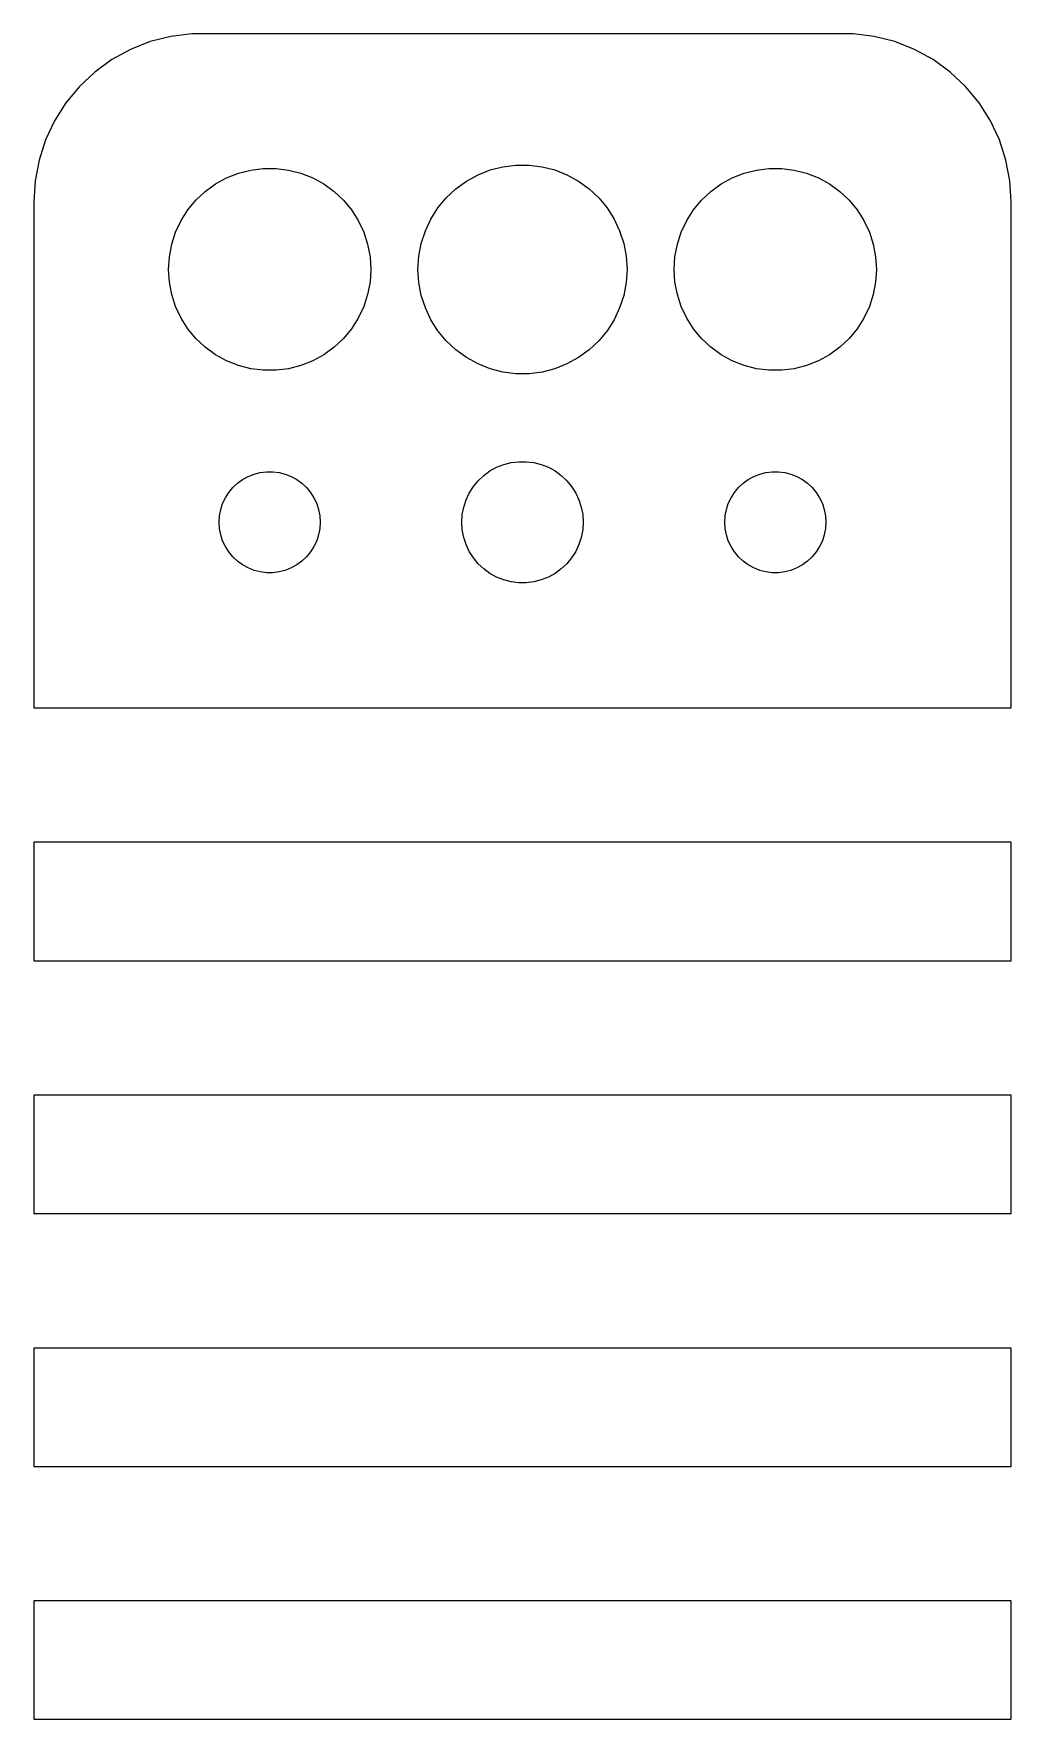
# Model space of a CAD drawing. Header units: metres. Extents: x -14 to 164, y 154 to 342.
# Drawn here: x -14.5 to 14.5, y 276.49 to 326.49 of the extents above; entities that cross this region are included whole.
import ezdxf

# ---------------------------------------------------------------- set-up
doc = ezdxf.new("R2010")
doc.units = ezdxf.units.M

msp = doc.modelspace()

# ---------------------------------------------------------------- linework, layer by layer
for p, q in [((-9.81395, 326.49), (-10.4369, 326.411)), ((9.81395, 326.49), (-9.81395, 326.49)), ((10.4369, 326.411), (9.81395, 326.49)), ((-11.6289, 326.024), (-12.1791, 325.722)), ((-11.0451, 326.255), (-11.6289, 326.024)), ((-10.4369, 326.411), (-11.0451, 326.255)), ((11.0451, 326.255), (10.4369, 326.411)), ((11.6289, 326.024), (11.0451, 326.255)), ((12.1791, 325.722), (11.6289, 326.024)), ((-12.1791, 325.722), (-12.6871, 325.353)), ((12.6871, 325.353), (12.1791, 325.722)), ((-12.6871, 325.353), (-13.1448, 324.923)), ((13.1448, 324.923), (12.6871, 325.353)), ((-13.1448, 324.923), (-13.5451, 324.439)), ((13.5451, 324.439), (13.1448, 324.923)), ((-13.5451, 324.439), (-13.8815, 323.909)), ((13.8815, 323.909), (13.5451, 324.439)), ((-13.8815, 323.909), (-14.1489, 323.341)), ((14.1489, 323.341), (13.8815, 323.909)), ((-14.1489, 323.341), (-14.3429, 322.743)), ((14.3429, 322.743), (14.1489, 323.341)), ((-14.3429, 322.743), (-14.4606, 322.127)), ((-8.06213, 322.447), (-7.68837, 322.494)), ((-7.68837, 322.494), (-7.31161, 322.494)), ((-7.31161, 322.494), (-6.93785, 322.447)), ((-0.95795, 322.448), (-0.58087, 322.545)), ((-0.58087, 322.545), (-0.19464, 322.594)), ((-0.19464, 322.594), (0.19464, 322.594)), ((0.19464, 322.594), (0.58087, 322.545)), ((0.58087, 322.545), (0.95795, 322.448)), ((6.93785, 322.447), (7.31161, 322.494)), ((7.31161, 322.494), (7.68837, 322.494)), ((7.68837, 322.494), (8.06213, 322.447)), ((14.4606, 322.127), (14.3429, 322.743)), ((-14.4606, 322.127), (-14.5, 321.5)), ((-9.41226, 321.812), (-9.10747, 322.033)), ((-9.10747, 322.033), (-8.77733, 322.214)), ((-8.77733, 322.214), (-8.42705, 322.353)), ((-8.42705, 322.353), (-8.06213, 322.447)), ((-6.93785, 322.447), (-6.57294, 322.353)), ((-6.57294, 322.353), (-6.22266, 322.214)), ((-6.22266, 322.214), (-5.89252, 322.033)), ((-5.89252, 322.033), (-5.58772, 321.812)), ((-1.97601, 321.889), (-1.66106, 322.117)), ((-1.66106, 322.117), (-1.3199, 322.305)), ((-1.3199, 322.305), (-0.95795, 322.448)), ((0.95795, 322.448), (1.3199, 322.305)), ((1.3199, 322.305), (1.66106, 322.117)), ((1.66106, 322.117), (1.97601, 321.889)), ((5.58772, 321.812), (5.89252, 322.033)), ((5.89252, 322.033), (6.22266, 322.214)), ((6.22266, 322.214), (6.57294, 322.353)), ((6.57294, 322.353), (6.93785, 322.447)), ((8.06213, 322.447), (8.42705, 322.353)), ((8.42705, 322.353), (8.77733, 322.214)), ((8.77733, 322.214), (9.10747, 322.033)), ((9.10747, 322.033), (9.41226, 321.812)), ((14.5, 321.5), (14.4606, 322.127)), ((-14.5, 321.5), (-14.5, 306.494)), ((-9.92705, 321.263), (-9.6869, 321.554)), ((-9.6869, 321.554), (-9.41226, 321.812)), ((-5.58772, 321.812), (-5.31308, 321.554)), ((-5.31308, 321.554), (-5.07294, 321.263)), ((-2.50795, 321.322), (-2.2598, 321.622)), ((-2.2598, 321.622), (-1.97601, 321.889)), ((1.97601, 321.889), (2.2598, 321.622)), ((2.2598, 321.622), (2.50795, 321.322)), ((5.07294, 321.263), (5.31308, 321.554)), ((5.31308, 321.554), (5.58772, 321.812)), ((9.41226, 321.812), (9.6869, 321.554)), ((9.6869, 321.554), (9.92705, 321.263)), ((14.5, 306.494), (14.5, 321.5)), ((-10.1289, 320.945), (-9.92705, 321.263)), ((-5.07294, 321.263), (-4.87108, 320.945)), ((-2.88229, 320.641), (-2.71654, 320.993)), ((-2.71654, 320.993), (-2.50795, 321.322)), ((2.50795, 321.322), (2.71654, 320.993)), ((2.71654, 320.993), (2.88229, 320.641)), ((4.87108, 320.945), (5.07294, 321.263)), ((9.92705, 321.263), (10.1289, 320.945)), ((-10.4057, 320.246), (-10.2893, 320.604)), ((-10.2893, 320.604), (-10.1289, 320.945)), ((-4.87108, 320.945), (-4.71066, 320.604)), ((-4.71066, 320.604), (-4.59424, 320.246)), ((-3.00259, 320.271), (-2.88229, 320.641)), ((2.88229, 320.641), (3.00259, 320.271)), ((4.59424, 320.246), (4.71066, 320.604)), ((4.71066, 320.604), (4.87108, 320.945)), ((10.1289, 320.945), (10.2893, 320.604)), ((10.2893, 320.604), (10.4057, 320.246)), ((-10.4763, 319.876), (-10.4057, 320.246)), ((-4.59424, 320.246), (-4.52365, 319.876)), ((-3.07555, 319.889), (-3.00259, 320.271)), ((3.00259, 320.271), (3.07555, 319.889)), ((4.52365, 319.876), (4.59424, 320.246)), ((10.4057, 320.246), (10.4763, 319.876)), ((-10.5, 319.5), (-10.4763, 319.876)), ((-10.4763, 319.124), (-10.5, 319.5)), ((-4.52365, 319.876), (-4.5, 319.5)), ((-4.5, 319.5), (-4.52365, 319.124)), ((-3.09999, 319.5), (-3.07555, 319.889)), ((-3.07555, 319.111), (-3.09999, 319.5)), ((3.07555, 319.889), (3.09999, 319.5)), ((3.09999, 319.5), (3.07555, 319.111)), ((4.5, 319.5), (4.52365, 319.876)), ((4.52365, 319.124), (4.5, 319.5)), ((10.4763, 319.876), (10.5, 319.5)), ((10.5, 319.5), (10.4763, 319.124)), ((-10.4057, 318.754), (-10.4763, 319.124)), ((-4.52365, 319.124), (-4.59424, 318.754)), ((-3.00259, 318.729), (-3.07555, 319.111)), ((3.07555, 319.111), (3.00259, 318.729)), ((4.59424, 318.754), (4.52365, 319.124)), ((10.4763, 319.124), (10.4057, 318.754)), ((-10.2893, 318.396), (-10.4057, 318.754)), ((-4.59424, 318.754), (-4.71066, 318.396)), ((-2.88229, 318.359), (-3.00259, 318.729)), ((3.00259, 318.729), (2.88229, 318.359)), ((4.71066, 318.396), (4.59424, 318.754)), ((10.4057, 318.754), (10.2893, 318.396)), ((-10.1289, 318.055), (-10.2893, 318.396)), ((-9.92705, 317.737), (-10.1289, 318.055)), ((-4.87108, 318.055), (-5.07294, 317.737)), ((-4.71066, 318.396), (-4.87108, 318.055)), ((-2.71654, 318.007), (-2.88229, 318.359)), ((-2.50795, 317.678), (-2.71654, 318.007)), ((2.71654, 318.007), (2.50795, 317.678)), ((2.88229, 318.359), (2.71654, 318.007)), ((4.87108, 318.055), (4.71066, 318.396)), ((5.07294, 317.737), (4.87108, 318.055)), ((10.1289, 318.055), (9.92705, 317.737)), ((10.2893, 318.396), (10.1289, 318.055)), ((-9.6869, 317.446), (-9.92705, 317.737)), ((-5.07294, 317.737), (-5.31308, 317.446)), ((-2.2598, 317.378), (-2.50795, 317.678)), ((2.50795, 317.678), (2.2598, 317.378)), ((5.31308, 317.446), (5.07294, 317.737)), ((9.92705, 317.737), (9.6869, 317.446)), ((-9.41226, 317.188), (-9.6869, 317.446)), ((-9.10747, 316.967), (-9.41226, 317.188)), ((-5.58772, 317.188), (-5.89252, 316.967)), ((-5.31308, 317.446), (-5.58772, 317.188)), ((-1.97601, 317.111), (-2.2598, 317.378)), ((-1.66106, 316.883), (-1.97601, 317.111)), ((1.97601, 317.111), (1.66106, 316.883)), ((2.2598, 317.378), (1.97601, 317.111)), ((5.58772, 317.188), (5.31308, 317.446)), ((5.89252, 316.967), (5.58772, 317.188)), ((9.41226, 317.188), (9.10747, 316.967)), ((9.6869, 317.446), (9.41226, 317.188)), ((-8.77733, 316.786), (-9.10747, 316.967)), ((-8.42705, 316.647), (-8.77733, 316.786)), ((-8.06213, 316.553), (-8.42705, 316.647)), ((-7.68837, 316.506), (-8.06213, 316.553)), ((-7.31161, 316.506), (-7.68837, 316.506)), ((-6.93785, 316.553), (-7.31161, 316.506)), ((-6.57294, 316.647), (-6.93785, 316.553)), ((-6.22266, 316.786), (-6.57294, 316.647)), ((-5.89252, 316.967), (-6.22266, 316.786)), ((-1.3199, 316.695), (-1.66106, 316.883)), ((-0.95795, 316.552), (-1.3199, 316.695)), ((-0.58087, 316.455), (-0.95795, 316.552)), ((0.95795, 316.552), (0.58087, 316.455)), ((1.3199, 316.695), (0.95795, 316.552)), ((1.66106, 316.883), (1.3199, 316.695)), ((6.22266, 316.786), (5.89252, 316.967)), ((6.57294, 316.647), (6.22266, 316.786)), ((6.93785, 316.553), (6.57294, 316.647)), ((7.31161, 316.506), (6.93785, 316.553)), ((7.68837, 316.506), (7.31161, 316.506)), ((8.06213, 316.553), (7.68837, 316.506)), ((8.42705, 316.647), (8.06213, 316.553)), ((8.77733, 316.786), (8.42705, 316.647)), ((9.10747, 316.967), (8.77733, 316.786)), ((-0.19464, 316.406), (-0.58087, 316.455)), ((0.19464, 316.406), (-0.19464, 316.406)), ((0.58087, 316.455), (0.19464, 316.406)), ((-7.78107, 313.473), (-7.59418, 313.497)), ((-7.59418, 313.497), (-7.40581, 313.497)), ((-7.40581, 313.497), (-7.21892, 313.473)), ((-1.14735, 313.387), (-0.96448, 313.52)), ((-0.96448, 313.52), (-0.76639, 313.629)), ((-0.76639, 313.629), (-0.55623, 313.712)), ((-0.55623, 313.712), (-0.33728, 313.768)), ((-0.33728, 313.768), (-0.11302, 313.796)), ((-0.11302, 313.796), (0.11302, 313.796)), ((0.11302, 313.796), (0.33728, 313.768)), ((0.33728, 313.768), (0.55623, 313.712)), ((0.55623, 313.712), (0.76639, 313.629)), ((0.76639, 313.629), (0.96448, 313.52)), ((0.96448, 313.52), (1.14735, 313.387)), ((7.21892, 313.473), (7.40581, 313.497)), ((7.40581, 313.497), (7.59418, 313.497)), ((7.59418, 313.497), (7.78107, 313.473)), ((-8.71352, 312.882), (-8.59344, 313.027)), ((-8.59344, 313.027), (-8.45613, 313.156)), ((-8.45613, 313.156), (-8.30373, 313.266)), ((-8.30373, 313.266), (-8.13866, 313.357)), ((-8.13866, 313.357), (-7.96352, 313.427)), ((-7.96352, 313.427), (-7.78107, 313.473)), ((-7.21892, 313.473), (-7.03647, 313.427)), ((-7.03647, 313.427), (-6.86133, 313.357)), ((-6.86133, 313.357), (-6.69626, 313.266)), ((-6.69626, 313.266), (-6.54385, 313.156)), ((-6.54385, 313.156), (-6.40654, 313.027)), ((-6.40654, 313.027), (-6.28647, 312.882)), ((-1.57735, 312.867), (-1.45622, 313.058)), ((-1.45622, 313.058), (-1.31213, 313.232)), ((-1.31213, 313.232), (-1.14735, 313.387)), ((1.14735, 313.387), (1.31213, 313.232)), ((1.31213, 313.232), (1.45622, 313.058)), ((1.45622, 313.058), (1.57735, 312.867)), ((6.28647, 312.882), (6.40654, 313.027)), ((6.40654, 313.027), (6.54385, 313.156)), ((6.54385, 313.156), (6.69626, 313.266)), ((6.69626, 313.266), (6.86133, 313.357)), ((6.86133, 313.357), (7.03647, 313.427)), ((7.03647, 313.427), (7.21892, 313.473)), ((7.78107, 313.473), (7.96352, 313.427)), ((7.96352, 313.427), (8.13866, 313.357)), ((8.13866, 313.357), (8.30373, 313.266)), ((8.30373, 313.266), (8.45613, 313.156)), ((8.45613, 313.156), (8.59344, 313.027)), ((8.59344, 313.027), (8.71352, 312.882)), ((-8.95287, 312.373), (-8.89465, 312.552)), ((-8.89465, 312.552), (-8.81445, 312.723)), ((-8.81445, 312.723), (-8.71352, 312.882)), ((-6.28647, 312.882), (-6.18553, 312.723)), ((-6.18553, 312.723), (-6.10533, 312.552)), ((-6.10533, 312.552), (-6.04712, 312.373)), ((-1.74344, 312.448), (-1.67358, 312.663)), ((-1.67358, 312.663), (-1.57735, 312.867)), ((1.57735, 312.867), (1.67358, 312.663)), ((1.67358, 312.663), (1.74344, 312.448)), ((6.04712, 312.373), (6.10533, 312.552)), ((6.10533, 312.552), (6.18553, 312.723)), ((6.18553, 312.723), (6.28647, 312.882)), ((8.71352, 312.882), (8.81445, 312.723)), ((8.81445, 312.723), (8.89465, 312.552)), ((8.89465, 312.552), (8.95287, 312.373)), ((-9, 312), (-8.98816, 312.188)), ((-8.98816, 311.812), (-9, 312)), ((-8.98816, 312.188), (-8.95287, 312.373)), ((-6.04712, 312.373), (-6.01183, 312.188)), ((-6.01183, 312.188), (-6, 312)), ((-6, 312), (-6.01183, 311.812)), ((-1.79999, 312), (-1.7858, 312.226)), ((-1.7858, 311.774), (-1.79999, 312)), ((-1.7858, 312.226), (-1.74344, 312.448)), ((1.74344, 312.448), (1.7858, 312.226)), ((1.7858, 312.226), (1.79999, 312)), ((1.79999, 312), (1.7858, 311.774)), ((6, 312), (6.01183, 312.188)), ((6.01183, 311.812), (6, 312)), ((6.01183, 312.188), (6.04712, 312.373)), ((8.95287, 312.373), (8.98816, 312.188)), ((8.98816, 312.188), (9, 312)), ((9, 312), (8.98816, 311.812)), ((-8.95287, 311.627), (-8.98816, 311.812)), ((-8.89465, 311.448), (-8.95287, 311.627)), ((-6.04712, 311.627), (-6.10533, 311.448)), ((-6.01183, 311.812), (-6.04712, 311.627)), ((-1.74344, 311.552), (-1.7858, 311.774)), ((-1.67358, 311.337), (-1.74344, 311.552)), ((1.74344, 311.552), (1.67358, 311.337)), ((1.7858, 311.774), (1.74344, 311.552)), ((6.04712, 311.627), (6.01183, 311.812)), ((6.10533, 311.448), (6.04712, 311.627)), ((8.95287, 311.627), (8.89465, 311.448)), ((8.98816, 311.812), (8.95287, 311.627)), ((-8.81445, 311.277), (-8.89465, 311.448)), ((-8.71352, 311.118), (-8.81445, 311.277)), ((-8.59344, 310.973), (-8.71352, 311.118)), ((-6.28647, 311.118), (-6.40654, 310.973)), ((-6.18553, 311.277), (-6.28647, 311.118)), ((-6.10533, 311.448), (-6.18553, 311.277)), ((-1.57735, 311.133), (-1.67358, 311.337)), ((-1.45622, 310.942), (-1.57735, 311.133)), ((1.57735, 311.133), (1.45622, 310.942)), ((1.67358, 311.337), (1.57735, 311.133)), ((6.18553, 311.277), (6.10533, 311.448)), ((6.28647, 311.118), (6.18553, 311.277)), ((6.40654, 310.973), (6.28647, 311.118)), ((8.71352, 311.118), (8.59344, 310.973)), ((8.81445, 311.277), (8.71352, 311.118)), ((8.89465, 311.448), (8.81445, 311.277)), ((-8.45613, 310.844), (-8.59344, 310.973)), ((-8.30373, 310.734), (-8.45613, 310.844)), ((-8.13866, 310.643), (-8.30373, 310.734)), ((-7.96352, 310.573), (-8.13866, 310.643)), ((-7.78107, 310.527), (-7.96352, 310.573)), ((-7.59418, 310.503), (-7.78107, 310.527)), ((-7.40581, 310.503), (-7.59418, 310.503)), ((-7.21892, 310.527), (-7.40581, 310.503)), ((-7.03647, 310.573), (-7.21892, 310.527)), ((-6.86133, 310.643), (-7.03647, 310.573)), ((-6.69626, 310.734), (-6.86133, 310.643)), ((-6.54385, 310.844), (-6.69626, 310.734)), ((-6.40654, 310.973), (-6.54385, 310.844)), ((-1.31213, 310.768), (-1.45622, 310.942)), ((-1.14735, 310.613), (-1.31213, 310.768)), ((-0.96448, 310.48), (-1.14735, 310.613)), ((-0.76639, 310.371), (-0.96448, 310.48)), ((0.96448, 310.48), (0.76639, 310.371)), ((1.14735, 310.613), (0.96448, 310.48)), ((1.31213, 310.768), (1.14735, 310.613)), ((1.45622, 310.942), (1.31213, 310.768)), ((6.54385, 310.844), (6.40654, 310.973)), ((6.69626, 310.734), (6.54385, 310.844)), ((6.86133, 310.643), (6.69626, 310.734)), ((7.03647, 310.573), (6.86133, 310.643)), ((7.21892, 310.527), (7.03647, 310.573)), ((7.40581, 310.503), (7.21892, 310.527)), ((7.59418, 310.503), (7.40581, 310.503)), ((7.78107, 310.527), (7.59418, 310.503)), ((7.96352, 310.573), (7.78107, 310.527)), ((8.13866, 310.643), (7.96352, 310.573)), ((8.30373, 310.734), (8.13866, 310.643)), ((8.45613, 310.844), (8.30373, 310.734)), ((8.59344, 310.973), (8.45613, 310.844)), ((-0.55623, 310.288), (-0.76639, 310.371)), ((-0.33728, 310.232), (-0.55623, 310.288)), ((-0.11302, 310.204), (-0.33728, 310.232)), ((0.11302, 310.204), (-0.11302, 310.204)), ((0.33728, 310.232), (0.11302, 310.204)), ((0.55623, 310.288), (0.33728, 310.232)), ((0.76639, 310.371), (0.55623, 310.288)), ((-14.5, 306.494), (14.5, 306.494)), ((14.5, 302.506), (-14.5, 302.506)), ((-14.5, 302.506), (-14.5, 298.994)), ((14.5, 298.994), (14.5, 302.506)), ((-14.5, 298.994), (14.5, 298.994)), ((14.5, 295.006), (-14.5, 295.006)), ((-14.5, 295.006), (-14.5, 291.494)), ((14.5, 291.494), (14.5, 295.006)), ((-14.5, 291.494), (14.5, 291.494)), ((14.5, 287.506), (-14.5, 287.506)), ((-14.5, 287.506), (-14.5, 283.994)), ((14.5, 283.994), (14.5, 287.506)), ((-14.5, 283.994), (14.5, 283.994)), ((14.5, 280.006), (-14.5, 280.006)), ((-14.5, 280.006), (-14.5, 276.494)), ((14.5, 276.494), (14.5, 280.006)), ((-14.5, 276.494), (14.5, 276.494))]:
    msp.add_line(p, q)

doc.saveas('drawing.dxf')
